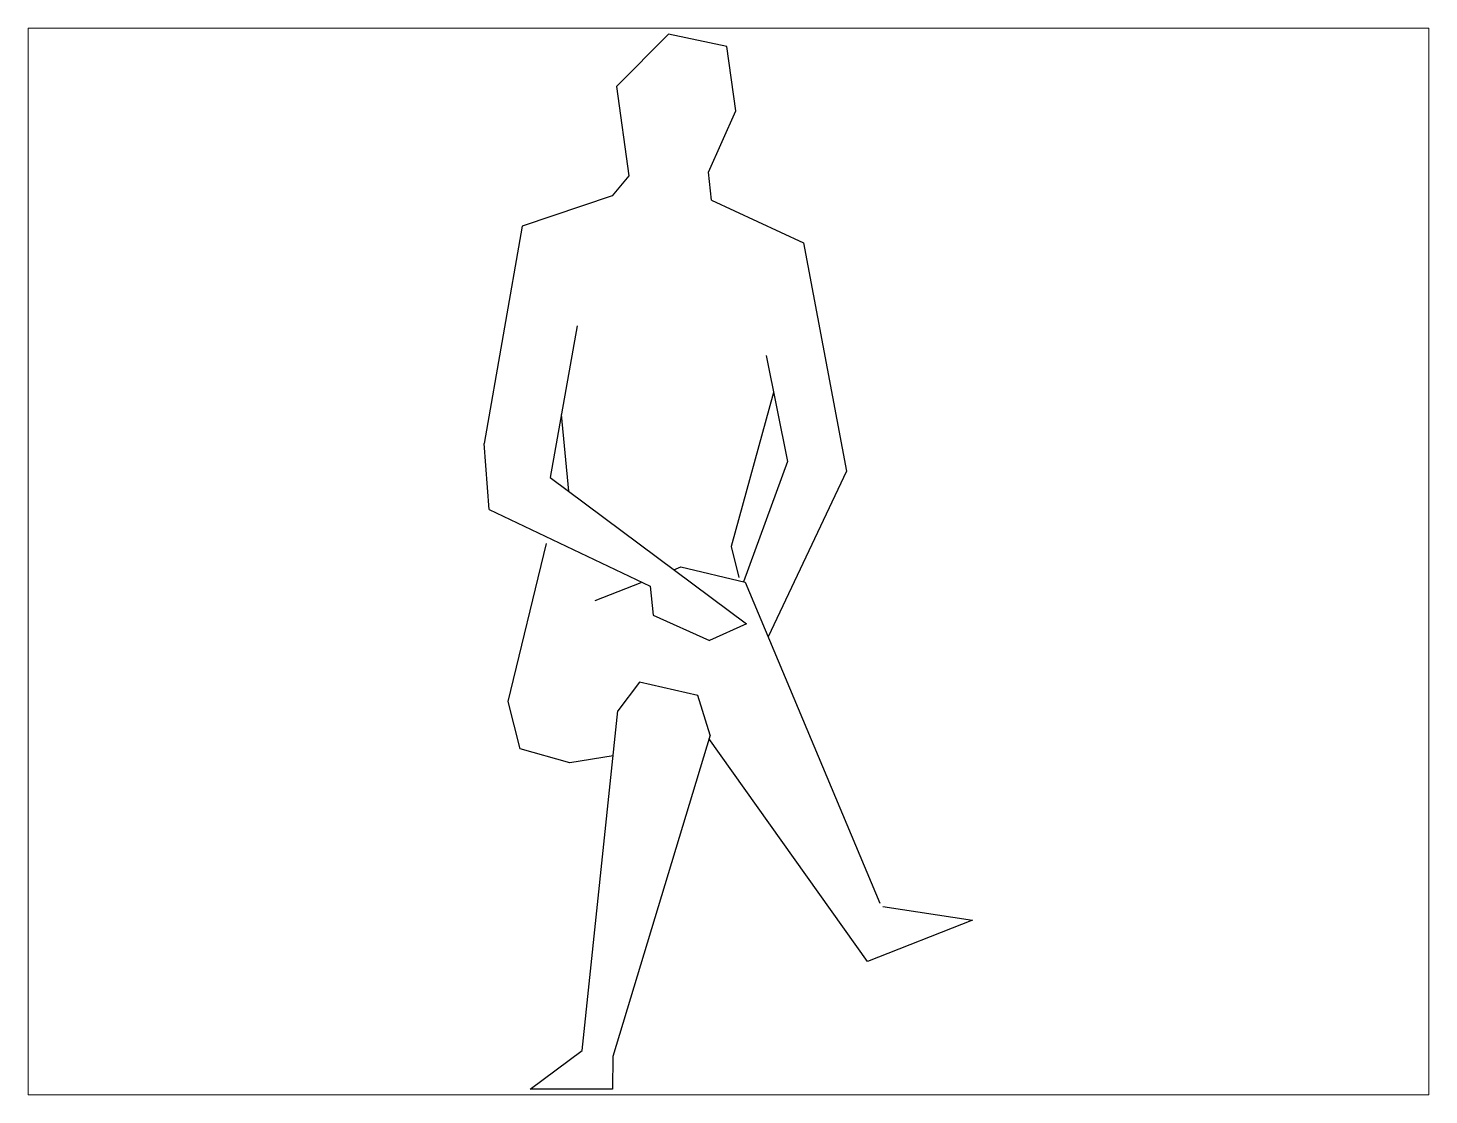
# Paper-space layout 'Layout1' of a CAD drawing. Header units: millimetres. Extents: x 1.05 to 9.45, y 0.8 to 7.2.
# The model-space entities are those that its viewports show. They can reach past a viewport. Long polylines and large blocks are cut down to what shows.
import ezdxf

# ---------------------------------------------------------------- set-up
doc = ezdxf.new("R2010")
doc.units = ezdxf.units.MM
doc.header["$MEASUREMENT"] = 0

# ---------------------------------------------------------------- blocks, each defined once
blk = doc.blocks.new('M_SITE2D_ELEV_PEOPLE_Man Sitting 1')
at = {"color": 0, "linetype": 'ByBlock'}
for p, q in [((-39.116143, 914.495251), (-103.941714, 849.645327)), ((33.335967, 899.236446), (-39.116143, 914.495251)), ((44.775774, 819.127716), (33.335967, 899.236446)), ((-103.941714, 849.645327), (-88.688639, 738.253573)), ((10.456354, 742.833688), (44.775774, 819.127716)), ((-88.688639, 738.253573), (-109.342034, 713.266511)), ((14.269623, 707.735962), (10.456354, 742.833688)), ((-109.342034, 713.266511), (-221.670498, 675.377009)), ((14.269623, 707.735962), (128.955027, 654.58083)), ((-221.670498, 675.377009), (-269.050941, 404.66196)), ((128.955027, 654.58083), (182.420594, 370.086356)), ((-153.268847, 551.369535), (-186.881098, 362.150366)), ((82.226962, 514.039018), (108.965323, 382.038209)), ((91.487484, 468.322067), (38.771866, 276.320928)), ((-172.903421, 440.837286), (-163.831748, 344.981726)), ((-262.63202, 322.427029), (-269.050941, 404.66196)), ((108.965323, 382.038209), (53.99567, 232.192449)), ((182.420594, 370.086356), (84.770825, 163.558829)), ((-186.881098, 362.150366), (57.701752, 179.969316)), ((-262.63202, 322.427029), (-62.238005, 226.551798)), ((-238.945907, 82.890346), (-191.433672, 280.112997)), ((38.771866, 276.320928), (48.479688, 237.605005)), ((-32.662993, 247.278795), (-23.863067, 250.737207)), ((-23.863067, 250.737207), (56.215581, 231.6637)), ((-130.634597, 208.775492), (-73.559799, 231.206157)), ((56.215581, 231.6637), (223.998199, -168.501449)), ((-62.238005, 226.551798), (-58.290283, 190.636314)), ((-58.290283, 190.636314), (11.970344, 158.852)), ((57.701752, 179.969316), (11.970344, 158.852)), ((-75.368628, 107.270329), (-102.254239, 71.409381)), ((-2.863657, 90.574203), (-75.368628, 107.270329)), ((12.389419, 40.983085), (-2.863657, 90.574203)), ((-224.033838, 24.109265), (-238.945907, 82.890346)), ((-146.819483, -351.896767), (-102.254239, 71.409381)), ((12.389419, 40.983085), (-108.686793, -359.52617)), ((208.536788, -240.92632), (11.140983, 36.833214)), ((-162.10469, 6.418623), (-224.033838, 24.109265)), ((-108.147216, 15.43452), (-162.10469, 6.418623)), ((227.811468, -172.31615), (339.549887, -189.455079)), ((339.549887, -189.455079), (208.536788, -240.92632)), ((-211.605668, -400.135113), (-146.819483, -351.896767)), ((-108.686793, -359.52617), (-109.031946, -400.135113)), ((-109.031946, -400.135113), (-211.605668, -400.135113))]:
    blk.add_line(p, q, dxfattribs=at)

msp = doc.modelspace()

# ---------------------------------------------------------------- block references
at = {"color": 0, "linetype": 'ByBlock'}
msp.add_blockref('M_SITE2D_ELEV_PEOPLE_Man Sitting 1', (13500, 7500), dxfattribs=at)

psp = doc.layouts.get("Layout1")

# ---------------------------------------------------------------- viewports
at = {"layer": '0'}
psp.add_viewport(center=(5.25, 4), size=(8.4, 6.4), view_center_point=(13535.4344, 7757.4995), view_height=1329.735938, dxfattribs=at)

doc.saveas('drawing.dxf')
